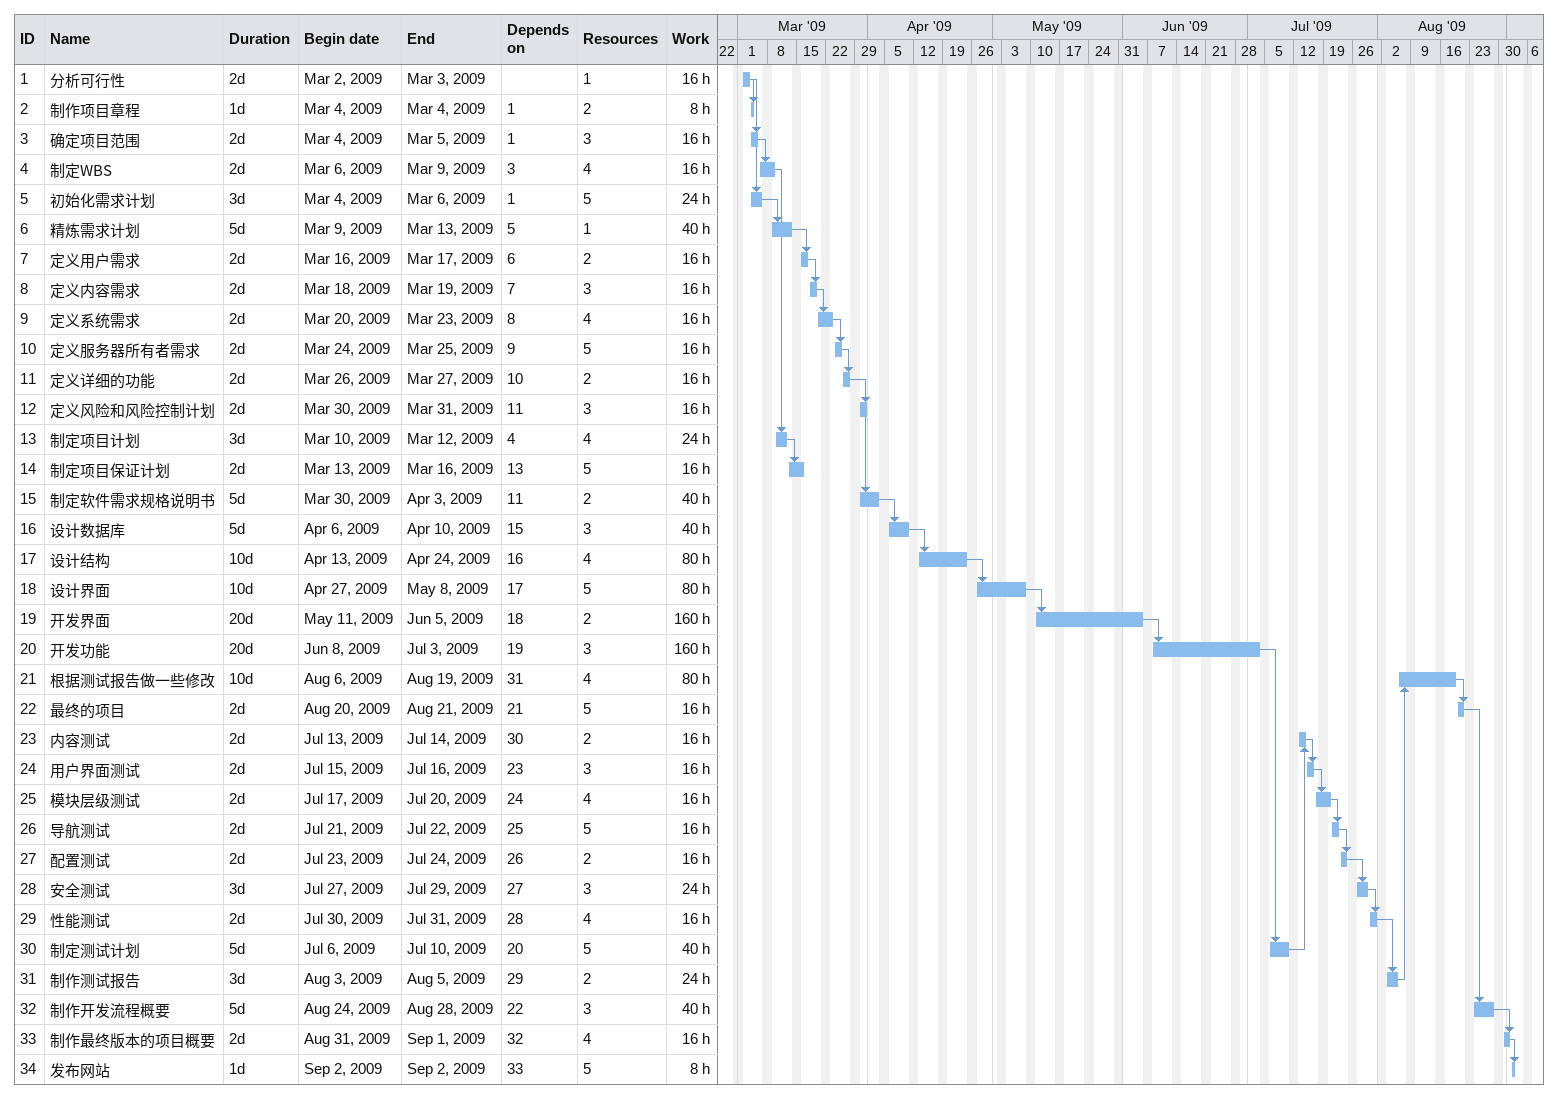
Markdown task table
| ID | Task | Duration | Start | Finish | Predecessors | Resources | Work (h) |
|---|---|---|---|---|---|---|---|
| 1 | 分析可行性 | 2d | 2009-03-02 | 2009-03-03 |  | 1 | 16 |
| 2 | 制作项目章程 | 1d | 2009-03-04 | 2009-03-04 | 1 | 2 | 8 |
| 3 | 确定项目范围 | 2d | 2009-03-04 | 2009-03-05 | 1 | 3 | 16 |
| 4 | 制定WBS | 2d | 2009-03-06 | 2009-03-09 | 3 | 4 | 16 |
| 5 | 初始化需求计划 | 3d | 2009-03-04 | 2009-03-06 | 1 | 5 | 24 |
| 6 | 精炼需求计划 | 5d | 2009-03-09 | 2009-03-13 | 5 | 1 | 40 |
| 7 | 定义用户需求 | 2d | 2009-03-16 | 2009-03-17 | 6 | 2 | 16 |
| 8 | 定义内容需求 | 2d | 2009-03-18 | 2009-03-19 | 7 | 3 | 16 |
| 9 | 定义系统需求 | 2d | 2009-03-20 | 2009-03-23 | 8 | 4 | 16 |
| 10 | 定义服务器所有者需求 | 2d | 2009-03-24 | 2009-03-25 | 9 | 5 | 16 |
| 11 | 定义详细的功能 | 2d | 2009-03-26 | 2009-03-27 | 10 | 2 | 16 |
| 12 | 定义风险和风险控制计划 | 2d | 2009-03-30 | 2009-03-31 | 11 | 3 | 16 |
| 13 | 制定项目计划 | 3d | 2009-03-10 | 2009-03-12 | 4 | 4 | 24 |
| 14 | 制定项目保证计划 | 2d | 2009-03-13 | 2009-03-16 | 13 | 5 | 16 |
| 15 | 制定软件需求规格说明书 | 5d | 2009-03-30 | 2009-04-03 | 11 | 2 | 40 |
| 16 | 设计数据库 | 5d | 2009-04-06 | 2009-04-10 | 15 | 3 | 40 |
| 17 | 设计结构 | 10d | 2009-04-13 | 2009-04-24 | 16 | 4 | 80 |
| 18 | 设计界面 | 10d | 2009-04-27 | 2009-05-08 | 17 | 5 | 80 |
| 19 | 开发界面 | 20d | 2009-05-11 | 2009-06-05 | 18 | 2 | 160 |
| 20 | 开发功能 | 20d | 2009-06-08 | 2009-07-03 | 19 | 3 | 160 |
| 21 | 根据测试报告做一些修改 | 10d | 2009-08-06 | 2009-08-19 | 31 | 4 | 80 |
| 22 | 最终的项目 | 2d | 2009-08-20 | 2009-08-21 | 21 | 5 | 16 |
| 23 | 内容测试 | 2d | 2009-07-13 | 2009-07-14 | 30 | 2 | 16 |
| 24 | 用户界面测试 | 2d | 2009-07-15 | 2009-07-16 | 23 | 3 | 16 |
| 25 | 模块层级测试 | 2d | 2009-07-17 | 2009-07-20 | 24 | 4 | 16 |
| 26 | 导航测试 | 2d | 2009-07-21 | 2009-07-22 | 25 | 5 | 16 |
| 27 | 配置测试 | 2d | 2009-07-23 | 2009-07-24 | 26 | 2 | 16 |
| 28 | 安全测试 | 3d | 2009-07-27 | 2009-07-29 | 27 | 3 | 24 |
| 29 | 性能测试 | 2d | 2009-07-30 | 2009-07-31 | 28 | 4 | 16 |
| 30 | 制定测试计划 | 5d | 2009-07-06 | 2009-07-10 | 20 | 5 | 40 |
| 31 | 制作测试报告 | 3d | 2009-08-03 | 2009-08-05 | 29 | 2 | 24 |
| 32 | 制作开发流程概要 | 5d | 2009-08-24 | 2009-08-28 | 22 | 3 | 40 |
| 33 | 制作最终版本的项目概要 | 2d | 2009-08-31 | 2009-09-01 | 32 | 4 | 16 |
| 34 | 发布网站 | 1d | 2009-09-02 | 2009-09-02 | 33 | 5 | 8 |
